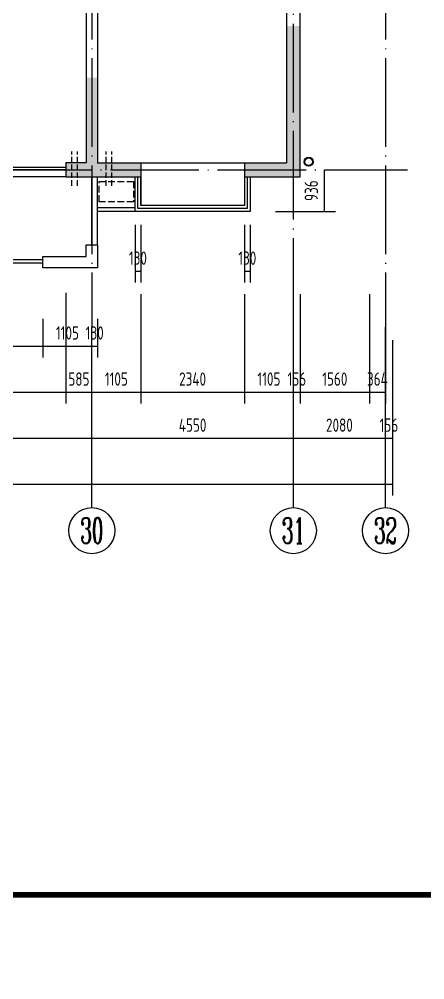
# Model space of a CAD drawing. Extents: x -726032 to 135930, y -151624 to 587044.
# Drawn here: x -324450 to -315292, y 444881 to 466554 of the extents above; entities that cross this region are included whole.
import ezdxf
from ezdxf.enums import TextEntityAlignment as Align

# ---------------------------------------------------------------- set-up
doc = ezdxf.new("R2010")
doc.units = 0
doc.header["$LTSCALE"] = 1000
doc.header["$MEASUREMENT"] = 0
doc.linetypes.add('DASH', pattern=[0.35, 0.25, -0.1])
doc.linetypes.add('DOTE', pattern=[2.42, 2, -0.2, 0.02, -0.2])
doc.layers.get('0').update_dxf_attribs({"linetype": 'CONTINUOUS'})
doc.layers.get('DEFPOINTS').update_dxf_attribs({"color": 1, "linetype": 'CONTINUOUS'})
for name, color, linetype in [('AXIS', 245, 'CONTINUOUS'), ('AXIS_TEXT', 7, 'CONTINUOUS'), ('COLUMN', 170, 'CONTINUOUS'), ('DOTE', 8, 'DOTE'), ('GROUND', 45, 'CONTINUOUS'), ('PUB_DIM', 245, 'CONTINUOUS'), ('PUB_TITLE', 1, 'CONTINUOUS'), ('ROOF', 4, 'CONTINUOUS'), ('WALL', 255, 'CONTINUOUS'), ('WINDOW', 155, 'CONTINUOUS'), ('空调', 245, 'CONTINUOUS'), ('雨水管', 20, 'CONTINUOUS')]:
    doc.layers.add(name, color=color, linetype=linetype)
doc.styles.add('COMPLEX', font='COMPLEX')
doc.styles.add('DIM_FONT', font='isocp.shx', dxfattribs={"width": 0.8})
doc.dimstyles.new('AXIS', dxfattribs={"dimtxt": 300, "dimasz": 1, "dimexe": 250, "dimexo": 300, "dimgap": 150, "dimtad": 1, "dimdec": 0, "dimzin": 0, "dimdsep": 46, "dimtxsty": 'DIM_FONT', "dimcen": 0.09, "dimse1": 1, "dimse2": 1, "dimclrt": 142, "dimadec": 0, "dimazin": 0, "dimtfac": 1, "dimtdec": 0, "dimtix": 1, "dimtmove": 2, "dimatfit": 3, "dimfxl": 1, "dimtolj": 1, "dimtzin": 0, "dimarcsym": 0})
doc.dimstyles.new('DIMA', dxfattribs={"dimtxt": 300, "dimasz": 1, "dimexe": 250, "dimexo": 300, "dimgap": 150, "dimtad": 1, "dimdec": 0, "dimzin": 0, "dimdsep": 46, "dimtxsty": 'DIM_FONT', "dimcen": 0.09, "dimse1": 1, "dimclrt": 142, "dimadec": 0, "dimazin": 0, "dimtfac": 1, "dimtdec": 0, "dimtix": 1, "dimtmove": 2, "dimatfit": 3, "dimfxl": 1, "dimtolj": 1, "dimtzin": 0, "dimarcsym": 0})
doc.dimstyles.new('DIMB', dxfattribs={"dimtxt": 300, "dimasz": 1, "dimexe": 250, "dimexo": 300, "dimgap": 150, "dimtad": 1, "dimdec": 0, "dimzin": 0, "dimdsep": 46, "dimtxsty": 'DIM_FONT', "dimcen": 0.09, "dimse2": 1, "dimclrt": 142, "dimadec": 0, "dimazin": 0, "dimtfac": 1, "dimtdec": 0, "dimtix": 1, "dimtmove": 2, "dimatfit": 3, "dimfxl": 1, "dimtolj": 1, "dimtzin": 0, "dimarcsym": 0})
doc.dimstyles.new('DIMN', dxfattribs={"dimtxt": 300, "dimasz": 1, "dimexe": 250, "dimexo": 300, "dimgap": 150, "dimtad": 1, "dimdec": 0, "dimzin": 0, "dimdsep": 46, "dimtxsty": 'DIM_FONT', "dimcen": 0.09, "dimclrt": 142, "dimadec": 0, "dimazin": 0, "dimtfac": 1, "dimtdec": 0, "dimtix": 1, "dimtmove": 2, "dimatfit": 3, "dimfxl": 1, "dimtolj": 1, "dimtzin": 0, "dimarcsym": 0})

# ---------------------------------------------------------------- blocks, each defined once
blk = doc.blocks.new('*D3562')
at = {"layer": 'DEFPOINTS', "color": 0, "transparency": 16777216}
for p in [(-323915, 460094), (-322810, 460094), (-322810, 459175)]:
    blk.add_point(p, dxfattribs=at)
at = {"layer": 'PUB_DIM', "color": 0, "lineweight": -2, "transparency": 16777216}
for p, q in [((-323915, 459794), (-323915, 458925)), ((-323914, 459175), (-322811, 459175))]:
    blk.add_line(p, q, dxfattribs=at)
at = {"layer": 'PUB_DIM', "color": 0, "transparency": 16777216}
for points in [[(-323914, 459175), (-323914, 459174), (-323915, 459175)], [(-322811, 459175), (-322811, 459174), (-322810, 459175)]]:
    blk.add_solid(points, dxfattribs=at)
at = {"layer": 'PUB_DIM', "color": 142, "transparency": 16777216, "insert": (-323362, 459475), "char_height": 300, "attachment_point": 5, "style": 'DIM_FONT'}
blk.add_mtext('\\A1;1105', dxfattribs=at)
blk = doc.blocks.new('*D502')
at = {"layer": 'DEFPOINTS', "color": 0, "transparency": 16777216}
for p in [(-326905, 460938), (-323395, 460678), (-326905, 458135)]:
    blk.add_point(p, dxfattribs=at)
at = {"layer": 'PUB_DIM', "color": 0, "lineweight": -2, "transparency": 16777216}
for p, q in [((-326905, 460638), (-326905, 457885)), ((-323395, 460378), (-323395, 457885)), ((-323396, 458135), (-326904, 458135))]:
    blk.add_line(p, q, dxfattribs=at)
at = {"layer": 'PUB_DIM', "color": 0, "transparency": 16777216}
for points in [[(-326904, 458135), (-326904, 458134), (-326905, 458135)], [(-323396, 458135), (-323396, 458134), (-323395, 458135)]]:
    blk.add_solid(points, dxfattribs=at)
at = {"layer": 'PUB_DIM', "color": 142, "transparency": 16777216, "insert": (-325150, 458435), "char_height": 300, "attachment_point": 5, "style": 'DIM_FONT'}
blk.add_mtext('\\A1;3510', dxfattribs=at)
blk = doc.blocks.new('*D3173')
at = {"layer": 'AXIS', "color": 0, "lineweight": -2, "transparency": 16777216}
blk.add_line((-322811, 457095), (-327489, 457095), dxfattribs=at)
at = {"layer": 'AXIS', "color": 0, "transparency": 16777216}
for points in [[(-327489, 457095), (-327489, 457094), (-327490, 457095)], [(-322811, 457095), (-322811, 457094), (-322810, 457095)]]:
    blk.add_solid(points, dxfattribs=at)
at = {"layer": 'DEFPOINTS', "color": 0, "transparency": 16777216}
for p in [(-327490, 459612), (-322810, 459612), (-327490, 457095)]:
    blk.add_point(p, dxfattribs=at)
at = {"layer": 'AXIS', "color": 142, "transparency": 16777216, "insert": (-325150, 457395), "char_height": 300, "attachment_point": 5, "style": 'DIM_FONT'}
blk.add_mtext('\\A1;4680', dxfattribs=at)
blk = doc.blocks.new('*D1741')
at = {"layer": 'DEFPOINTS', "color": 0, "transparency": 16777216}
for p in [(-327490, 460094), (-323915, 460094), (-323915, 459175)]:
    blk.add_point(p, dxfattribs=at)
at = {"layer": 'PUB_DIM', "color": 0, "lineweight": -2, "transparency": 16777216}
for p, q in [((-323915, 459794), (-323915, 458925)), ((-327489, 459175), (-323916, 459175))]:
    blk.add_line(p, q, dxfattribs=at)
at = {"layer": 'PUB_DIM', "color": 0, "transparency": 16777216}
for points in [[(-327489, 459175), (-327489, 459174), (-327490, 459175)], [(-323916, 459175), (-323916, 459174), (-323915, 459175)]]:
    blk.add_solid(points, dxfattribs=at)
at = {"layer": 'PUB_DIM', "color": 142, "transparency": 16777216, "insert": (-325702, 459475), "char_height": 300, "attachment_point": 5, "style": 'DIM_FONT'}
blk.add_mtext('\\A1;3575', dxfattribs=at)
blk = doc.blocks.new('*D504')
at = {"layer": 'AXIS', "color": 0, "lineweight": -2, "transparency": 16777216}
for p, q in [((-384703, 459312), (-384703, 455805)), ((-316024, 459312), (-316024, 455805)), ((-316025, 456055), (-384702, 456055))]:
    blk.add_line(p, q, dxfattribs=at)
at = {"layer": 'AXIS', "color": 0, "transparency": 16777216}
for points in [[(-384702, 456055), (-384702, 456054), (-384703, 456055)], [(-316025, 456055), (-316025, 456054), (-316024, 456055)]]:
    blk.add_solid(points, dxfattribs=at)
at = {"layer": 'DEFPOINTS', "color": 0, "transparency": 16777216}
for p in [(-384703, 459612), (-316024, 459612), (-384703, 456055)]:
    blk.add_point(p, dxfattribs=at)
at = {"layer": 'AXIS', "color": 142, "transparency": 16777216, "insert": (-350363, 456355), "char_height": 300, "attachment_point": 5, "style": 'DIM_FONT'}
blk.add_mtext('\\A1;68679', dxfattribs=at)
blk = doc.blocks.new('*D1344')
at = {"layer": 'DEFPOINTS', "color": 0, "transparency": 16777216}
for p in [(-316544, 460652), (-316180, 460652), (-316544, 458135)]:
    blk.add_point(p, dxfattribs=at)
at = {"layer": 'PUB_DIM', "color": 0, "lineweight": -2, "transparency": 16777216}
for p, q in [((-316544, 460352), (-316544, 457885)), ((-316180, 460352), (-316180, 457885)), ((-316545, 458135), (-316546, 458135)), ((-316180, 458135), (-316544, 458135)), ((-316179, 458135), (-316178, 458135))]:
    blk.add_line(p, q, dxfattribs=at)
at = {"layer": 'PUB_DIM', "color": 0, "transparency": 16777216}
for points in [[(-316545, 458135), (-316545, 458134), (-316544, 458135)], [(-316179, 458135), (-316179, 458134), (-316180, 458135)]]:
    blk.add_solid(points, dxfattribs=at)
at = {"layer": 'PUB_DIM', "color": 142, "transparency": 16777216, "insert": (-316362, 458435), "char_height": 300, "attachment_point": 5, "style": 'DIM_FONT'}
blk.add_mtext('\\A1;364', dxfattribs=at)
blk = doc.blocks.new('*D1345')
at = {"layer": 'DEFPOINTS', "color": 0, "transparency": 16777216}
for p in [(-321705, 460652), (-319365, 460652), (-321705, 458135)]:
    blk.add_point(p, dxfattribs=at)
at = {"layer": 'PUB_DIM', "color": 0, "lineweight": -2, "transparency": 16777216}
for p, q in [((-321705, 460352), (-321705, 457885)), ((-319365, 460352), (-319365, 457885)), ((-319366, 458135), (-321704, 458135))]:
    blk.add_line(p, q, dxfattribs=at)
at = {"layer": 'PUB_DIM', "color": 0, "transparency": 16777216}
for points in [[(-321704, 458135), (-321704, 458134), (-321705, 458135)], [(-319366, 458135), (-319366, 458134), (-319365, 458135)]]:
    blk.add_solid(points, dxfattribs=at)
at = {"layer": 'PUB_DIM', "color": 142, "transparency": 16777216, "insert": (-320535, 458435), "char_height": 300, "attachment_point": 5, "style": 'DIM_FONT'}
blk.add_mtext('\\A1;2340', dxfattribs=at)
blk = doc.blocks.new('*D2603')
at = {"layer": 'DEFPOINTS', "color": 0, "transparency": 16777216}
for p in [(-323395, 460678), (-322810, 460678), (-323395, 458135)]:
    blk.add_point(p, dxfattribs=at)
at = {"layer": 'PUB_DIM', "color": 0, "lineweight": -2, "transparency": 16777216}
for p, q in [((-323395, 460378), (-323395, 457885)), ((-323396, 458135), (-323397, 458135)), ((-322810, 458135), (-323395, 458135)), ((-322809, 458135), (-322808, 458135))]:
    blk.add_line(p, q, dxfattribs=at)
at = {"layer": 'PUB_DIM', "color": 0, "transparency": 16777216}
for points in [[(-323396, 458135), (-323396, 458134), (-323395, 458135)], [(-322809, 458135), (-322809, 458134), (-322810, 458135)]]:
    blk.add_solid(points, dxfattribs=at)
at = {"layer": 'PUB_DIM', "color": 142, "transparency": 16777216, "insert": (-323102, 458435), "char_height": 300, "attachment_point": 5, "style": 'DIM_FONT'}
blk.add_mtext('\\A1;585', dxfattribs=at)
blk = doc.blocks.new('*D2604')
at = {"layer": 'DEFPOINTS', "color": 0, "transparency": 16777216}
for p in [(-322810, 460094), (-322680, 460094), (-322680, 459175)]:
    blk.add_point(p, dxfattribs=at)
at = {"layer": 'PUB_DIM', "color": 0, "lineweight": -2, "transparency": 16777216}
for p, q in [((-322680, 459794), (-322680, 458925)), ((-322811, 459175), (-322812, 459175)), ((-322810, 459175), (-322680, 459175)), ((-322679, 459175), (-322678, 459175))]:
    blk.add_line(p, q, dxfattribs=at)
at = {"layer": 'PUB_DIM', "color": 0, "transparency": 16777216}
for points in [[(-322811, 459175), (-322811, 459174), (-322810, 459175)], [(-322679, 459175), (-322679, 459174), (-322680, 459175)]]:
    blk.add_solid(points, dxfattribs=at)
at = {"layer": 'PUB_DIM', "color": 142, "transparency": 16777216, "insert": (-322745, 459475), "char_height": 300, "attachment_point": 5, "style": 'DIM_FONT'}
blk.add_mtext('\\A1;130', dxfattribs=at)
blk = doc.blocks.new('*D3822')
at = {"layer": 'DEFPOINTS', "color": 0, "transparency": 16777216}
for p in [(-322810, 460678), (-321705, 460652), (-322810, 458135)]:
    blk.add_point(p, dxfattribs=at)
at = {"layer": 'PUB_DIM', "color": 0, "lineweight": -2, "transparency": 16777216}
for p, q in [((-321705, 460352), (-321705, 457885)), ((-321706, 458135), (-322809, 458135))]:
    blk.add_line(p, q, dxfattribs=at)
at = {"layer": 'PUB_DIM', "color": 0, "transparency": 16777216}
for points in [[(-322809, 458135), (-322809, 458134), (-322810, 458135)], [(-321706, 458135), (-321706, 458134), (-321705, 458135)]]:
    blk.add_solid(points, dxfattribs=at)
at = {"layer": 'PUB_DIM', "color": 142, "transparency": 16777216, "insert": (-322257, 458435), "char_height": 300, "attachment_point": 5, "style": 'DIM_FONT'}
blk.add_mtext('\\A1;1105', dxfattribs=at)
blk = doc.blocks.new('*D1346')
at = {"layer": 'DEFPOINTS', "color": 0, "transparency": 16777216}
for p in [(-318104, 460652), (-316544, 460652), (-318104, 458135)]:
    blk.add_point(p, dxfattribs=at)
at = {"layer": 'PUB_DIM', "color": 0, "lineweight": -2, "transparency": 16777216}
for p, q in [((-318104, 460352), (-318104, 457885)), ((-316544, 460352), (-316544, 457885)), ((-316545, 458135), (-318103, 458135))]:
    blk.add_line(p, q, dxfattribs=at)
at = {"layer": 'PUB_DIM', "color": 0, "transparency": 16777216}
for points in [[(-318103, 458135), (-318103, 458134), (-318104, 458135)], [(-316545, 458135), (-316545, 458134), (-316544, 458135)]]:
    blk.add_solid(points, dxfattribs=at)
at = {"layer": 'PUB_DIM', "color": 142, "transparency": 16777216, "insert": (-317324, 458435), "char_height": 300, "attachment_point": 5, "style": 'DIM_FONT'}
blk.add_mtext('\\A1;1560', dxfattribs=at)
blk = doc.blocks.new('*D3823')
at = {"layer": 'DEFPOINTS', "color": 0, "transparency": 16777216}
for p in [(-318260, 460652), (-318104, 460652), (-318260, 458135)]:
    blk.add_point(p, dxfattribs=at)
at = {"layer": 'PUB_DIM', "color": 0, "lineweight": -2, "transparency": 16777216}
for p, q in [((-318104, 460352), (-318104, 457885)), ((-318261, 458135), (-318262, 458135)), ((-318104, 458135), (-318260, 458135)), ((-318103, 458135), (-318102, 458135))]:
    blk.add_line(p, q, dxfattribs=at)
at = {"layer": 'PUB_DIM', "color": 0, "transparency": 16777216}
for points in [[(-318261, 458135), (-318261, 458134), (-318260, 458135)], [(-318103, 458135), (-318103, 458134), (-318104, 458135)]]:
    blk.add_solid(points, dxfattribs=at)
at = {"layer": 'PUB_DIM', "color": 142, "transparency": 16777216, "insert": (-318182, 458435), "char_height": 300, "attachment_point": 5, "style": 'DIM_FONT'}
blk.add_mtext('\\A1;156', dxfattribs=at)
blk = doc.blocks.new('*D2605')
at = {"layer": 'DEFPOINTS', "color": 0, "transparency": 16777216}
for p in [(-319365, 460652), (-318260, 460652), (-319365, 458135)]:
    blk.add_point(p, dxfattribs=at)
at = {"layer": 'PUB_DIM', "color": 0, "lineweight": -2, "transparency": 16777216}
for p, q in [((-319365, 460352), (-319365, 457885)), ((-318261, 458135), (-319364, 458135))]:
    blk.add_line(p, q, dxfattribs=at)
at = {"layer": 'PUB_DIM', "color": 0, "transparency": 16777216}
for points in [[(-319364, 458135), (-319364, 458134), (-319365, 458135)], [(-318261, 458135), (-318261, 458134), (-318260, 458135)]]:
    blk.add_solid(points, dxfattribs=at)
at = {"layer": 'PUB_DIM', "color": 142, "transparency": 16777216, "insert": (-318812, 458435), "char_height": 300, "attachment_point": 5, "style": 'DIM_FONT'}
blk.add_mtext('\\A1;1105', dxfattribs=at)
blk = doc.blocks.new('*D3398')
at = {"layer": 'AXIS', "color": 0, "lineweight": -2, "transparency": 16777216}
for p, q in [((-316181, 457095), (-316182, 457095)), ((-316024, 457095), (-316180, 457095)), ((-316023, 457095), (-316022, 457095))]:
    blk.add_line(p, q, dxfattribs=at)
at = {"layer": 'AXIS', "color": 0, "transparency": 16777216}
for points in [[(-316181, 457095), (-316181, 457094), (-316180, 457095)], [(-316023, 457095), (-316023, 457094), (-316024, 457095)]]:
    blk.add_solid(points, dxfattribs=at)
at = {"layer": 'DEFPOINTS', "color": 0, "transparency": 16777216}
for p in [(-316180, 459612), (-316024, 459612), (-316180, 457095)]:
    blk.add_point(p, dxfattribs=at)
at = {"layer": 'AXIS', "color": 142, "transparency": 16777216, "insert": (-316102, 457395), "char_height": 300, "attachment_point": 5, "style": 'DIM_FONT'}
blk.add_mtext('\\A1;156', dxfattribs=at)
blk = doc.blocks.new('*D3399')
at = {"layer": 'AXIS', "color": 0, "lineweight": -2, "transparency": 16777216}
blk.add_line((-316181, 457095), (-318259, 457095), dxfattribs=at)
at = {"layer": 'AXIS', "color": 0, "transparency": 16777216}
for points in [[(-318259, 457095), (-318259, 457094), (-318260, 457095)], [(-316181, 457095), (-316181, 457094), (-316180, 457095)]]:
    blk.add_solid(points, dxfattribs=at)
at = {"layer": 'DEFPOINTS', "color": 0, "transparency": 16777216}
for p in [(-318260, 459612), (-316180, 459612), (-318260, 457095)]:
    blk.add_point(p, dxfattribs=at)
at = {"layer": 'AXIS', "color": 142, "transparency": 16777216, "insert": (-317220, 457395), "char_height": 300, "attachment_point": 5, "style": 'DIM_FONT'}
blk.add_mtext('\\A1;2080', dxfattribs=at)
blk = doc.blocks.new('*D3400')
at = {"layer": 'AXIS', "color": 0, "lineweight": -2, "transparency": 16777216}
blk.add_line((-318261, 457095), (-322809, 457095), dxfattribs=at)
at = {"layer": 'AXIS', "color": 0, "transparency": 16777216}
for points in [[(-322809, 457095), (-322809, 457094), (-322810, 457095)], [(-318261, 457095), (-318261, 457094), (-318260, 457095)]]:
    blk.add_solid(points, dxfattribs=at)
at = {"layer": 'DEFPOINTS', "color": 0, "transparency": 16777216}
for p in [(-322810, 459612), (-318260, 459612), (-322810, 457095)]:
    blk.add_point(p, dxfattribs=at)
at = {"layer": 'AXIS', "color": 142, "transparency": 16777216, "insert": (-320535, 457395), "char_height": 300, "attachment_point": 5, "style": 'DIM_FONT'}
blk.add_mtext('\\A1;4550', dxfattribs=at)
blk = doc.blocks.new('_AXISO')
blk.add_circle((0, 0), 0.5)
at = {"layer": 'AXIS_TEXT', "style": 'COMPLEX', "width": 1.041667}
blk.add_attdef('A', text='', height=0.56, dxfattribs=at).set_placement((-0.25, -0.28), (0.25, -0.28), align=Align.FIT)
blk = doc.blocks.new('*D1352')
at = {"layer": 'DEFPOINTS', "color": 0, "transparency": 16777216}
for p in [(-319365, 462218), (-319235, 462218), (-319365, 460863)]:
    blk.add_point(p, dxfattribs=at)
at = {"layer": 'PUB_DIM', "color": 0, "lineweight": -2, "transparency": 16777216}
for p, q in [((-319365, 461918), (-319365, 460613)), ((-319235, 461918), (-319235, 460613)), ((-319366, 460863), (-319367, 460863)), ((-319235, 460863), (-319365, 460863)), ((-319234, 460863), (-319233, 460863))]:
    blk.add_line(p, q, dxfattribs=at)
at = {"layer": 'PUB_DIM', "color": 0, "transparency": 16777216}
for points in [[(-319366, 460864), (-319366, 460863), (-319365, 460863)], [(-319234, 460864), (-319234, 460863), (-319235, 460863)]]:
    blk.add_solid(points, dxfattribs=at)
at = {"layer": 'PUB_DIM', "color": 142, "transparency": 16777216, "insert": (-319300, 461163), "char_height": 300, "attachment_point": 5, "style": 'DIM_FONT'}
blk.add_mtext('\\A1;130', dxfattribs=at)
blk = doc.blocks.new('*D1353')
at = {"layer": 'DEFPOINTS', "color": 0, "transparency": 16777216}
for p in [(-321835, 462218), (-321705, 462218), (-321835, 460863)]:
    blk.add_point(p, dxfattribs=at)
at = {"layer": 'PUB_DIM', "color": 0, "lineweight": -2, "transparency": 16777216}
for p, q in [((-321835, 461918), (-321835, 460613)), ((-321705, 461918), (-321705, 460613)), ((-321836, 460863), (-321837, 460863)), ((-321705, 460863), (-321835, 460863)), ((-321704, 460863), (-321703, 460863))]:
    blk.add_line(p, q, dxfattribs=at)
at = {"layer": 'PUB_DIM', "color": 0, "transparency": 16777216}
for points in [[(-321836, 460864), (-321836, 460863), (-321835, 460863)], [(-321704, 460864), (-321704, 460863), (-321705, 460863)]]:
    blk.add_solid(points, dxfattribs=at)
at = {"layer": 'PUB_DIM', "color": 142, "transparency": 16777216, "insert": (-321770, 461163), "char_height": 300, "attachment_point": 5, "style": 'DIM_FONT'}
blk.add_mtext('\\A1;130', dxfattribs=at)
blk = doc.blocks.new('*D3824')
at = {"layer": 'DEFPOINTS', "color": 0, "transparency": 16777216}
for p in [(-318962, 463154), (-317555, 463154), (-318962, 462218)]:
    blk.add_point(p, dxfattribs=at)
at = {"layer": 'PUB_DIM', "color": 0, "lineweight": -2, "transparency": 16777216}
for p, q in [((-317555, 462219), (-317555, 463153)), ((-318662, 462218), (-317305, 462218))]:
    blk.add_line(p, q, dxfattribs=at)
at = {"layer": 'PUB_DIM', "color": 0, "transparency": 16777216}
for points in [[(-317555, 463153), (-317555, 463153), (-317555, 463154)], [(-317555, 462219), (-317555, 462219), (-317555, 462218)]]:
    blk.add_solid(points, dxfattribs=at)
at = {"layer": 'PUB_DIM', "color": 142, "transparency": 16777216, "insert": (-317855, 462686), "char_height": 300, "attachment_point": 5, "rotation": 90, "style": 'DIM_FONT'}
blk.add_mtext('\\A1;936', dxfattribs=at)

msp = doc.modelspace()

# ---------------------------------------------------------------- linework, layer by layer
at = {"layer": 'AXIS'}
for p, q in [((-322809.9, 455534.5), (-322809.9, 459611.9)), ((-318259.9, 455534.5), (-318259.9, 459611.9)), ((-316179.9, 455534.5), (-316179.9, 459611.9))]:
    msp.add_line(p, q, dxfattribs=at)
at = {"layer": 'COLUMN'}
for points in [[(-318415.9, 463310), (-318415.9, 466404), (-318103.9, 462998), (-318103.9, 466404)], [(-322939.9, 465234), (-322939.9, 463310), (-322679.9, 465234), (-322679.9, 463310)], [(-323394.9, 463310), (-323394.9, 462998), (-321704.9, 463310), (-321704.9, 462998)], [(-319364.9, 463310), (-319364.9, 462998), (-318415.9, 463310), (-318103.9, 462998)]]:
    msp.add_solid(points, dxfattribs=at)
at = {"layer": 'DOTE'}
for p, q in [((-322809.9, 487455.9), (-322809.9, 459611.9)), ((-316179.9, 487455.9), (-316179.9, 459611.9)), ((-318259.9, 459611.9), (-318259.9, 470954)), ((-385312.2, 463154), (-315680.4, 463154))]:
    msp.add_line(p, q, dxfattribs=at)
at = {"layer": 'GROUND'}
msp.add_line((-323394.9, 462998), (-326904.9, 462998), dxfattribs=at)
at = {"layer": 'PUB_TITLE'}
for points, const_width in [([(-398815.4, 445498.4), (-302225.4, 445498.4), (-302225.4, 500098.4), (-398815.4, 500098.4)], 0.234), ([(-396215.4, 446798.4), (-303525.4, 446798.4), (-303525.4, 498798.4), (-396215.4, 498798.4)], 130), ([(-398815.4, 390898.4), (-302225.4, 390898.4), (-302225.4, 445498.4), (-398815.4, 445498.4)], 0.234)]:
    msp.add_lwpolyline(points, close=True, dxfattribs=dict(at, const_width=const_width))
at = {"layer": 'ROOF'}
for p, q in [((-322809.9, 461463.8), (-322809.9, 462998)), ((-322679.9, 461463.8), (-322679.9, 462998)), ((-321834.9, 462296), (-322679.9, 462296)), ((-321834.9, 462218), (-322679.9, 462218))]:
    msp.add_line(p, q, dxfattribs=at)
for points in [[(-323914.9, 461125.8), (-327359.9, 461125.8)], [(-323914.9, 461047.8), (-327359.9, 461047.8)]]:
    msp.add_lwpolyline(points, dxfattribs=at)
at = {"layer": 'WALL'}
for p, q in [((-318103.9, 462998), (-318103.9, 469784)), ((-322939.9, 469498), (-322939.9, 463310)), ((-322679.9, 468406), (-322679.9, 463310)), ((-318415.9, 468406), (-318415.9, 463310)), ((-323394.9, 463310), (-323394.9, 462998)), ((-322939.9, 463310), (-323394.9, 463310)), ((-322679.9, 463310), (-321704.9, 463310)), ((-321704.9, 463310), (-321704.9, 462998)), ((-319364.9, 463310), (-318415.9, 463310)), ((-319364.9, 463310), (-319364.9, 462998)), ((-323394.9, 462998), (-321704.9, 462998)), ((-319364.9, 462998), (-318103.9, 462998))]:
    msp.add_line(p, q, dxfattribs=at)
at = {"layer": 'WALL', "color": 255}
for p, q in [((-322939.9, 461203.8), (-322939.9, 461463.8)), ((-322679.9, 461463.8), (-322679.9, 460943.8)), ((-323914.9, 460943.8), (-323914.9, 461203.8)), ((-323914.9, 461203.8), (-322939.9, 461203.8)), ((-322679.9, 460943.8), (-323914.9, 460943.8))]:
    msp.add_line(p, q, dxfattribs=at)
at = {"layer": 'WALL', "color": 0}
msp.add_line((-322939.9, 461463.8), (-322679.9, 461463.8), dxfattribs=at)
at = {"layer": 'WINDOW'}
msp.add_line((-321704.9, 463310), (-319364.9, 463310), dxfattribs=at)
msp.add_lwpolyline([(-323394.9, 463154), (-325526.9, 463154), (-325526.9, 463219), (-323394.9, 463219)], close=True, dxfattribs=at)
for points in [[(-319234.9, 462998), (-319234.9, 462218), (-321834.9, 462218), (-321834.9, 462998)], [(-319299.9, 462998), (-319299.9, 462283), (-321769.9, 462283), (-321769.9, 462998)], [(-321704.9, 462998), (-321704.9, 462348)], [(-319364.9, 462998), (-319364.9, 462348), (-321704.9, 462348), (-321704.9, 462998)]]:
    msp.add_lwpolyline(points, dxfattribs=at)
at = {"layer": '空调', "linetype": 'DASH', "ltscale": 0.5}
for p, q in [((-323264.9, 462798.3), (-323264.9, 463572.1)), ((-323134.9, 462798.3), (-323134.9, 463572.1)), ((-322484.9, 462798.3), (-322484.9, 463572.1)), ((-322354.9, 462798.3), (-322354.9, 463572.1))]:
    msp.add_line(p, q, dxfattribs=at)
at = {"layer": '空调', "linetype": 'DASH', "ltscale": 0.6}
msp.add_lwpolyline([(-321868, 462436.6), (-322648, 462436.6), (-322648, 462891.6), (-321868, 462891.6)], close=True, dxfattribs=at)
at = {"layer": '雨水管'}
for radius in [104, 84.5]:
    msp.add_circle((-317915.5, 463338.8), radius, dxfattribs=at)

# ---------------------------------------------------------------- block references
at = {"layer": 'AXIS'}
ref = msp.add_blockref('_AXISO', (-322809.9, 455014.5), dxfattribs=dict(at, xscale=1040, yscale=1040, zscale=1040))
ref.add_attrib('A', '30', dxfattribs={"layer": 'AXIS_TEXT', "height": 582.4, "style": 'COMPLEX', "width": 0.568182}).set_placement((-323069.9, 454723.3), (-322549.9, 454723.3), align=Align.FIT)
ref = msp.add_blockref('_AXISO', (-318259.9, 455014.5), dxfattribs=dict(at, xscale=1040, yscale=1040, zscale=1040))
ref.add_attrib('A', '31', dxfattribs={"layer": 'AXIS_TEXT', "height": 582.4, "style": 'COMPLEX', "width": 0.669643}).set_placement((-318519.9, 454723.3), (-317999.9, 454723.3), align=Align.FIT)
ref = msp.add_blockref('_AXISO', (-316179.9, 455014.5), dxfattribs=dict(at, xscale=1040, yscale=1040, zscale=1040))
ref.add_attrib('A', '32', dxfattribs={"layer": 'AXIS_TEXT', "height": 582.4, "style": 'COMPLEX', "width": 0.568182}).set_placement((-316439.9, 454723.3), (-315919.9, 454723.3), align=Align.FIT)

# ---------------------------------------------------------------- dimensions: what is measured, and where the dimension line sits
for p1, p2, distance, dimstyle, picture, middle in [((-316023.9, 459611.9), (-384702.9, 459611.9), 3557.4, 'DIMN', '*D504', (-350363.4, 456354.5)), ((-318259.9, 459611.9), (-322809.9, 459611.9), 2517.4, 'AXIS', '*D3400', (-320534.9, 457394.5)), ((-316179.9, 459611.9), (-318259.9, 459611.9), 2517.4, 'AXIS', '*D3399', (-317219.9, 457394.5)), ((-316023.9, 459611.9), (-316179.9, 459611.9), 2517.4, 'AXIS', '*D3398', (-316101.9, 457394.5))]:
    dim = msp.add_aligned_dim(p1=p1, p2=p2, distance=distance, dimstyle=dimstyle, dxfattribs=at)
    dim.commit()
    dim.dimension.update_dxf_attribs({"geometry": picture, "text_midpoint": middle})
dim = msp.add_linear_dim(base=(-327489.9, 457094.5), p1=(-322809.9, 459611.9), p2=(-327489.9, 459611.9), dimstyle='AXIS', dxfattribs=at)
dim.commit()
dim.dimension.update_dxf_attribs({"geometry": '*D3173', "text_midpoint": (-325149.9, 457394.5)})
at = {"layer": 'PUB_DIM'}
dim = msp.add_linear_dim(base=(-317555.2, 463154), p1=(-318962.5, 462218), p2=(-318962.5, 463154), angle=270, dimstyle='DIMB', dxfattribs=at)
dim.commit()
dim.dimension.update_dxf_attribs({"geometry": '*D3824', "text_midpoint": (-317855.2, 462686)})
for base, p1, p2, dimstyle, picture, middle in [((-321834.9, 460863.5), (-321704.9, 462218), (-321834.9, 462218), 'DIMN', '*D1353', (-321769.9, 461163.5)), ((-319364.9, 460863.5), (-319234.9, 462218), (-319364.9, 462218), 'DIMN', '*D1352', (-319299.9, 461163.5)), ((-326904.9, 458134.5), (-323394.9, 460677.9), (-326904.9, 460937.9), 'DIMN', '*D502', (-325149.9, 458434.5)), ((-323394.9, 458134.5), (-322809.9, 460677.9), (-323394.9, 460677.9), 'DIMA', '*D2603', (-323102.4, 458434.5)), ((-322809.9, 458134.5), (-321704.9, 460651.9), (-322809.9, 460677.9), 'DIMB', '*D3822', (-322257.4, 458434.5)), ((-321704.9, 458134.5), (-319364.9, 460651.9), (-321704.9, 460651.9), 'DIMN', '*D1345', (-320534.9, 458434.5)), ((-319364.9, 458134.5), (-318259.9, 460651.9), (-319364.9, 460651.9), 'DIMA', '*D2605', (-318812.4, 458434.5)), ((-318259.9, 458134.5), (-318103.9, 460651.9), (-318259.9, 460651.9), 'DIMB', '*D3823', (-318181.9, 458434.5)), ((-318103.9, 458134.5), (-316543.9, 460651.9), (-318103.9, 460651.9), 'DIMN', '*D1346', (-317323.9, 458434.5)), ((-316543.9, 458134.5), (-316179.9, 460651.9), (-316543.9, 460651.9), 'DIMN', '*D1344', (-316361.9, 458434.5)), ((-323914.9, 459174.5), (-327489.9, 460094.4), (-323914.9, 460094.4), 'DIMA', '*D1741', (-325702.4, 459474.5)), ((-322809.9, 459174.5), (-323914.9, 460094.4), (-322809.9, 460094.4), 'DIMB', '*D3562', (-323362.4, 459474.5)), ((-322679.9, 459174.5), (-322809.9, 460094.4), (-322679.9, 460094.4), 'DIMA', '*D2604', (-322744.9, 459474.5))]:
    dim = msp.add_linear_dim(base=base, p1=p1, p2=p2, dimstyle=dimstyle, dxfattribs=at)
    dim.commit()
    dim.dimension.update_dxf_attribs({"geometry": picture, "text_midpoint": middle})

doc.saveas('drawing.dxf')
